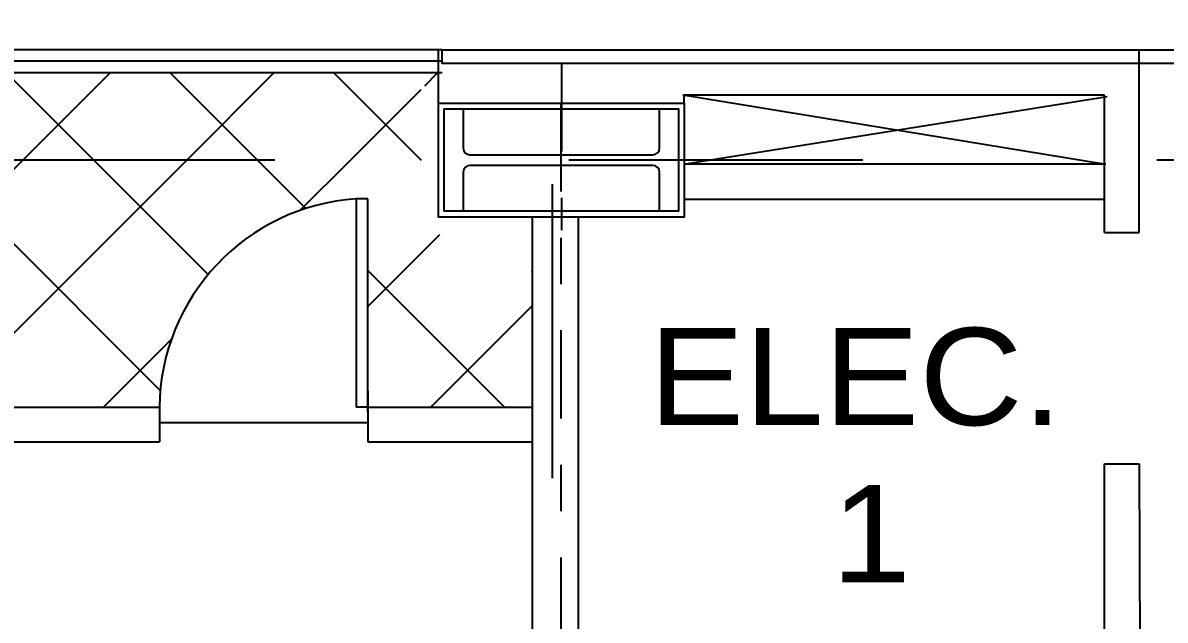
# Model space of a CAD drawing. Header units: millimetres. Extents: x 2148 to 2681, y 758 to 986.
# Drawn here: x 2606.855 to 2609.322, y 949.976 to 951.266 of the extents above; entities that cross this region are included whole.
import ezdxf

# ---------------------------------------------------------------- set-up
doc = ezdxf.new("R2010")
doc.units = ezdxf.units.MM
doc.linetypes.add('CENTER2', pattern=[28.575, 19.05, -3.175, 3.175, -3.175])
for name, color, linetype in [('4', 4, 'Continuous'), ('COLUMN', 7, 'Continuous'), ('D', 1, 'Continuous'), ('DR', 7, 'Continuous'), ('ELAYOUT', 4, 'Continuous'), ('HATCH', 8, 'Continuous'), ('S-COLS', 6, 'Continuous'), ('S_GRID LINES', 252, 'Continuous')]:
    doc.layers.add(name, color=color, linetype=linetype)
doc.styles.add('MMTX$0$ESMX$0$X-OPTA1D', font='x-opta1d')
pattern_1 = [(135, (82133.1097, 3047.26358), (-0.1767766953, -0.1767766953), []), (225, (82133.1097, 3047.26358), (0.1767766953, -0.1767766953), [])]

msp = doc.modelspace()

# ---------------------------------------------------------------- hatches: boundary and pattern name
at = {"layer": 'D', "ltscale": 0.5}
h = msp.add_hatch(dxfattribs=at)
h.set_pattern_fill('NET', color=8, scale=2, angle=135, style=0)
h.set_pattern_definition(pattern_1)
h.paths.add_polyline_path([(2607.7148447, 951.129801), (2607.7602819, 951.129801), (2607.7602819, 951.1576861), (2603.738657, 951.1576861), (2603.738657, 950.969311), (2607.7148447, 950.969311)])
h = msp.add_hatch(dxfattribs=at)
h.set_pattern_fill('NET', color=8, scale=2, angle=135, style=0)
h.set_pattern_definition(pattern_1)
h.paths.add_polyline_path([(2603.738657, 950.969311), (2603.738657, 950.4359359), (2607.1495714, 950.4359359, -0.390590008), (2607.5745714, 950.8859359), (2607.5995714, 950.8859359), (2607.5995714, 950.4359359), (2607.9543852, 950.4359359), (2607.9543852, 950.7309359), (2607.7602819, 950.7309359), (2607.7602819, 950.808821), (2607.7148447, 950.808821), (2607.7148447, 950.969311)])
h.paths.add_polyline_path([(2604.5383309, 950.6359496), (2606.5933309, 950.6359496), (2606.5933309, 951.0296996), (2604.5383309, 951.0296996)], flags=9)

# ---------------------------------------------------------------- linework, layer by layer
at = {"layer": '4', "color": 4, "lineweight": -3, "ltscale": 0.05}
for p, q in [((2609.2658245, 950.8132565, 0), (2609.2658245, 951.2073048, 0)), ((2609.1908245, 951.109529, 0), (2608.2833127, 951.109529, 0)), ((2608.2833127, 951.092301, 0), (2608.2833127, 951.109529, 0)), ((2609.1908245, 950.8132565, 0), (2609.2658245, 950.8132565, 0)), ((2609.1908245, 950.3132565, 0), (2609.2658245, 950.3132565, 0)), ((2609.2658245, 950.3132565, 0), (2609.2680501, 949.6957762, 0))]:
    msp.add_line(p, q, dxfattribs=at)
at = {"layer": 'COLUMN', "color": 4, "lineweight": -3, "ltscale": 0.05}
msp.add_line((2607.7523447, 951.092301, 0), (2607.7523447, 951.2076861, 0), dxfattribs=at)
at = {"layer": 'COLUMN'}
msp.add_line((2609.1934261, 950.9605261, 0), (2608.2816301, 950.9605261, 0), dxfattribs=at)
at = {"layer": 'COLUMN', "color": 4, "lineweight": -3, "ltscale": 0.05, "elevation": 0}
msp.add_lwpolyline([(2607.7523447, 951.092301), (2608.2833127, 951.092301), (2608.2833127, 950.846321), (2607.7523447, 950.846321)], close=True, dxfattribs=at)
at = {"layer": 'COLUMN', "color": 2, "lineweight": -3, "ltscale": 0.05, "elevation": 0}
msp.add_lwpolyline([(2607.7648447, 951.079801), (2608.2708127, 951.079801), (2608.2708127, 950.858821), (2607.7648447, 950.858821)], close=True, dxfattribs=at)
at = {"layer": 'D', "ltscale": 0.5}
for p, q in [((2607.5995714, 950.4359359, 0), (2607.5745714, 950.4359359, 0)), ((2607.5995698, 950.4359359, 0), (2607.9543852, 950.4359359, 0)), ((2607.5995664, 950.3609359, 0), (2607.9543852, 950.3609359, 0))]:
    msp.add_line(p, q, dxfattribs=at)
at = {"layer": 'D', "color": 8, "ltscale": 0.5}
msp.add_line((2607.1497776, 950.4030701, 0), (2607.5995701, 950.4030701, 0), dxfattribs=at)
at = {"layer": 'DR', "ltscale": 10}
for p, q in [((2607.7602819, 951.2076861, 0), (2603.738657, 951.2076861)), ((2607.7602819, 951.1826861, 0), (2603.738657, 951.1826861)), ((2607.7602819, 951.1576861, 0), (2603.738657, 951.1576861)), ((2607.5995714, 950.8859359, 0), (2607.5745714, 950.8859359, 0)), ((2607.5745714, 950.8859359, 0), (2607.5745714, 950.4359359, 0)), ((2607.5995714, 950.8859359, 0), (2607.5745714, 950.8859359, 0)), ((2607.5745714, 950.8859359, 0), (2607.5745714, 950.4359359, 0)), ((2607.5995701, 950.4263106, 0), (2607.5995701, 950.8763106, 0)), ((2607.5995701, 950.4263106, 0), (2607.5995701, 950.8763106, 0)), ((2607.5995714, 950.4359359, 0), (2607.5995714, 950.8859359, 0)), ((2607.5995714, 950.4359359, 0), (2607.5995714, 950.8859359, 0)), ((2608.2860592, 950.8850497, 0), (2609.1908245, 950.8850497, 0))]:
    msp.add_line(p, q, dxfattribs=at)
at = {"layer": 'DR', "ltscale": 10, "elevation": 0}
msp.add_lwpolyline([(2607.7602819, 951.2076861), (2612.4610615, 951.2076861), (2612.4610615, 951.1780972), (2607.7602819, 951.1780972)], close=True, dxfattribs=at)
at = {"layer": 'ELAYOUT', "linetype": 'ByBlock', "ltscale": 0.5}
msp.add_line((2608.2578287, 951.2073048, 0), (2610.4877921, 951.2073048, 0), dxfattribs=at)
at = {"layer": 'ELAYOUT', "ltscale": 10}
for p, q in [((2609.1908245, 950.8132565, 0), (2609.1908245, 951.109529, 0)), ((2607.9543852, 950.846321, 0), (2607.9543852, 947.092301, 0)), ((2608.0543852, 950.846321, 0), (2608.0543852, 949.7718935, 0)), ((2607.5995714, 950.4702011, 0), (2607.5995664, 950.3609359, 0)), ((2603.738657, 950.4359359), (2607.1497776, 950.4359359, 0)), ((2607.1497776, 950.4452044, 0), (2607.1497776, 950.3609359, 0)), ((2603.663657, 950.3609359), (2607.1497776, 950.3609359, 0)), ((2609.1908245, 949.7718935, 0), (2609.1908245, 950.3132565, 0))]:
    msp.add_line(p, q, dxfattribs=at)
at = {"layer": 'HATCH', "linetype": 'CENTER2', "ltscale": 0.01}
for p, q in [((2608.0178287, 951.1780972, 0), (2608.0178287, 950.8180319, 0)), ((2608.0168852, 951.092301, 0), (2608.0168852, 947.2088955, 0))]:
    msp.add_line(p, q, dxfattribs=at)
at = {"layer": 'HATCH', "linetype": 'ByBlock', "ltscale": 0.5}
for p, q in [((2608.2800737, 951.1100497, 0), (2609.1934261, 950.9605261, 0)), ((2608.2816301, 950.9605261, 0), (2609.1965421, 951.1068498, 0))]:
    msp.add_line(p, q, dxfattribs=at)
msp.add_arc((2607.6061558, 950.4304117, 0), 0.4566178, 93.9663374, 179.3068167, dxfattribs=at)
at = {"layer": 'S-COLS', "elevation": 0}
msp.add_lwpolyline([(2608.2708127, 950.969311), (2608.2708127, 950.858821), (2608.2297917, 950.858821), (2608.2297917, 950.943403, 0.414213562), (2608.2152502, 950.9579445), (2607.8204072, 950.9579445, 0.414213562), (2607.8058657, 950.943403), (2607.8058657, 950.858821), (2607.7648447, 950.858821), (2607.7648447, 951.079801), (2607.8058657, 951.079801), (2607.8058657, 950.995219, 0.414213562), (2607.8204072, 950.9806775), (2608.2152502, 950.9806775, 0.414213562), (2608.2297917, 950.995219), (2608.2297917, 951.079801), (2608.2708127, 951.079801), (2608.2708127, 950.969311)], format="xyb", dxfattribs=at)
at = {"layer": 'S_GRID LINES', "linetype": 'CENTER2', "ltscale": 0.2}
for p, q in [((2607.9989709, 922.9776771, 0), (2607.9989709, 979.8917928, 0)), ((2607.9989709, 922.9776771, 0), (2607.9989709, 960.9754912, 0)), ((2630.258657, 950.969311), (2595.7518229, 950.969311))]:
    msp.add_line(p, q, dxfattribs=at)

# ---------------------------------------------------------------- texts
at = {"color": 2, "style": 'MMTX$0$ESMX$0$X-OPTA1D', "text_generation_flag": 6, "width": 1.1}
for s, p in [('ELEC.', (2608.2067872, 950.3970551, 0)), ('1', (2608.6011724, 950.0579081, 0))]:
    msp.add_text(s, height=0.21, rotation=180, dxfattribs=at).set_placement(p)

doc.saveas('drawing.dxf')
